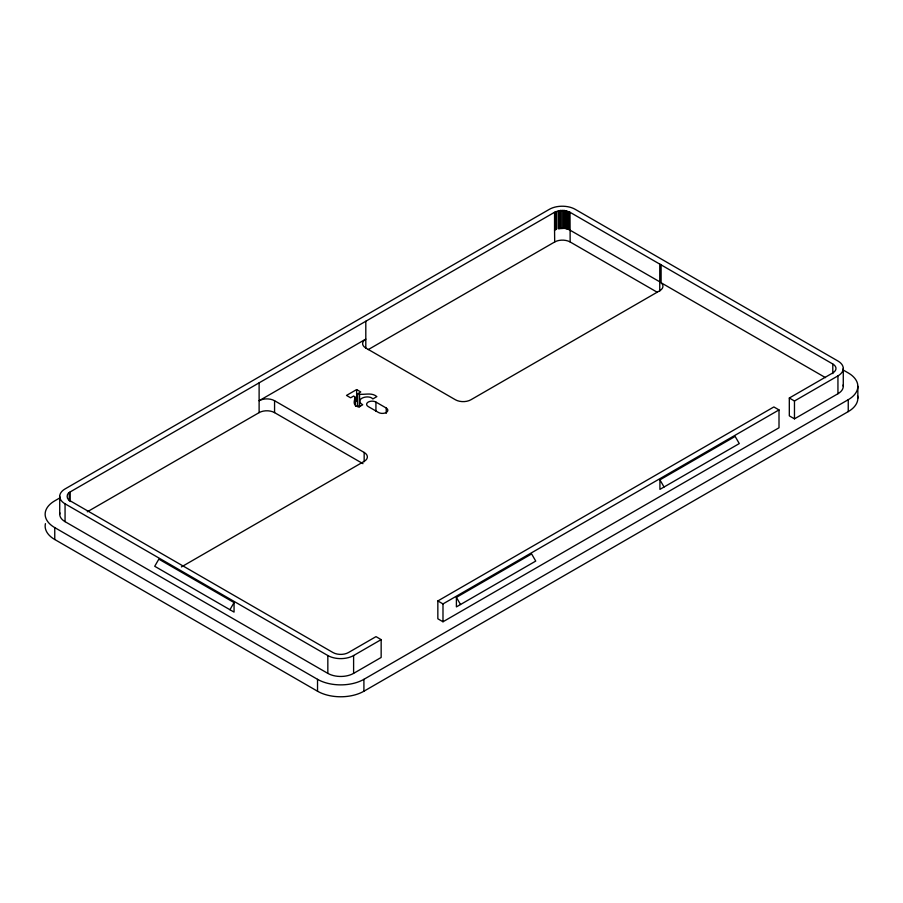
<?xml version="1.0" encoding="UTF-8"?>
<svg xmlns="http://www.w3.org/2000/svg" width="903" height="903" viewBox="0 0 903 903"><rect width="100%" height="100%" fill="white"/><g stroke="black" fill="none" stroke-linecap="round" stroke-linejoin="round"><path stroke-width="1.35" d="M234.058 602.572L234.058 612.099L154.718 566.283L158.838 559.149L234.058 602.572L229.938 609.717M832.792 373.605L832.792 363.999L570.007 212.284L564.556 210.501L560.289 210.501L554.555 212.284L70.208 491.909C66.145 493.501 66.145 499.246 70.208 500.838L332.993 652.553A10.926 6.31 0 0 0 348.445 652.553L376.009 636.638L381.156 639.617L381.156 657.463L353.604 673.378A18.218 10.52 0 0 1 327.834 673.378L65.061 521.663A18.218 10.52 0 0 1 59.88 512.848M357.69 393.731L360.76 391.958L356.64 389.577L346.504 395.424L350.624 397.805L353.694 396.033C357.486 397.704 349.777 404.51 358.705 407.095L362.713 404.781C353.423 399.239 368.48 393.889 372.849 398.934L376.856 396.62C371.156 391.688 363.435 395.706 357.69 393.731L357.69 405.628L359.925 406.564M59.632 498.027L54.756 500.838A32.79 18.929 0 0 0 54.756 527.612L54.756 539.509L317.529 691.224A32.79 18.929 0 0 0 363.909 691.224L848.244 411.599A32.79 18.929 0 0 0 857.568 395.74M87.286 511.809L259.116 412.626A10.926 6.31 0 0 1 274.568 412.626L362.961 463.657M368.243 349.596L554.69 241.97A10.926 6.31 0 0 1 570.154 241.97L657.328 292.301M181.413 566.915L364.169 461.377A10.926 6.31 0 0 0 364.169 452.448L274.568 400.729A10.926 6.31 0 0 0 259.116 400.729L365.805 339.11A10.926 6.31 0 0 0 365.805 348.027L455.439 399.781A10.926 6.31 0 0 0 470.892 399.781L659.754 290.732A10.926 6.31 0 0 0 661.109 282.763L661.109 264.906M437.842 600.946L773.86 406.948L779.007 409.917L779.007 427.774L442.989 621.772L437.842 618.792L437.842 600.946L442.989 603.915L779.007 409.917M843.12 384.938A18.218 10.52 0 0 1 837.939 393.742L794.471 418.845L789.312 415.865L789.312 398.02L832.792 372.928A10.926 6.31 0 0 0 832.792 363.999M837.939 393.742L837.939 375.896A18.218 10.52 0 0 0 837.939 361.019L575.166 209.304A18.218 10.52 0 0 0 549.396 209.304L65.061 488.941A18.218 10.52 0 0 0 65.061 503.818L327.834 655.533A18.218 10.52 0 0 0 353.604 655.533L381.156 639.617M789.312 398.02L794.471 401L837.939 375.896M456.399 597.368L531.619 553.934L535.739 561.079L456.399 606.895L456.399 597.368L460.519 604.513M659.924 479.865L735.144 436.431L739.275 443.576L659.924 489.381L659.924 479.865L664.044 487.01M54.756 527.612L317.529 679.327A32.79 18.929 0 0 0 363.909 679.327L848.244 399.702A32.79 18.929 0 0 0 848.244 372.928L843.379 370.117M554.69 241.97L554.555 230.13L556.35 229.283L556.35 211.437M659.754 281.804L568.495 229.283L564.556 228.346L558.099 228.764L558.099 210.918M661.109 282.763L825.477 377.635M386.236 408.021A5.463 3.16 0 0 1 386.236 412.49A5.463 3.16 0 0 1 378.515 412.49L368.21 406.542A5.463 3.16 0 0 1 368.21 402.072A5.463 3.16 0 0 1 375.93 402.072L386.236 408.021L386.236 413.314M570.154 241.97L570.007 212.284M857.85 386.315L857.85 398.212M848.244 399.702L848.244 411.599M843.278 368.458L843.278 386.315M794.471 401L794.471 418.845M659.754 263.958L659.754 291.059M568.935 211.742L568.935 229.588L567.75 229.125L567.75 211.279M566.463 210.918L566.463 228.764M565.109 210.647L565.109 228.504M564.556 210.501L564.556 228.346M563.709 210.489L563.709 228.335M562.276 210.433L562.276 228.29M560.853 210.489L560.853 228.335M560.289 210.501L560.289 228.346M559.454 210.647L559.454 228.504M556.113 211.55L556.113 229.407M555.627 211.742L555.627 229.588M554.555 212.284L554.555 230.13M442.989 603.915L442.989 621.772M375.93 402.072L375.93 411.328M365.805 321.254L365.805 348.366M364.169 452.448L364.169 461.704M363.909 679.327L363.909 691.224M359.575 394.814L359.575 406.711M356.64 389.577L356.64 401.474M355.579 397.117L355.579 406.373M353.604 655.533L353.604 673.378M327.834 655.533L327.834 673.378M317.529 679.327L317.529 691.224M274.568 400.729L274.568 412.626M259.116 382.872L259.116 412.626M70.208 491.909L70.208 501.526M69.271 492.53L69.271 500.77M65.061 503.818L65.061 521.663M59.722 496.379L59.722 514.225M54.756 539.509A32.79 18.929 0 0 1 45.432 523.65"/></g></svg>
